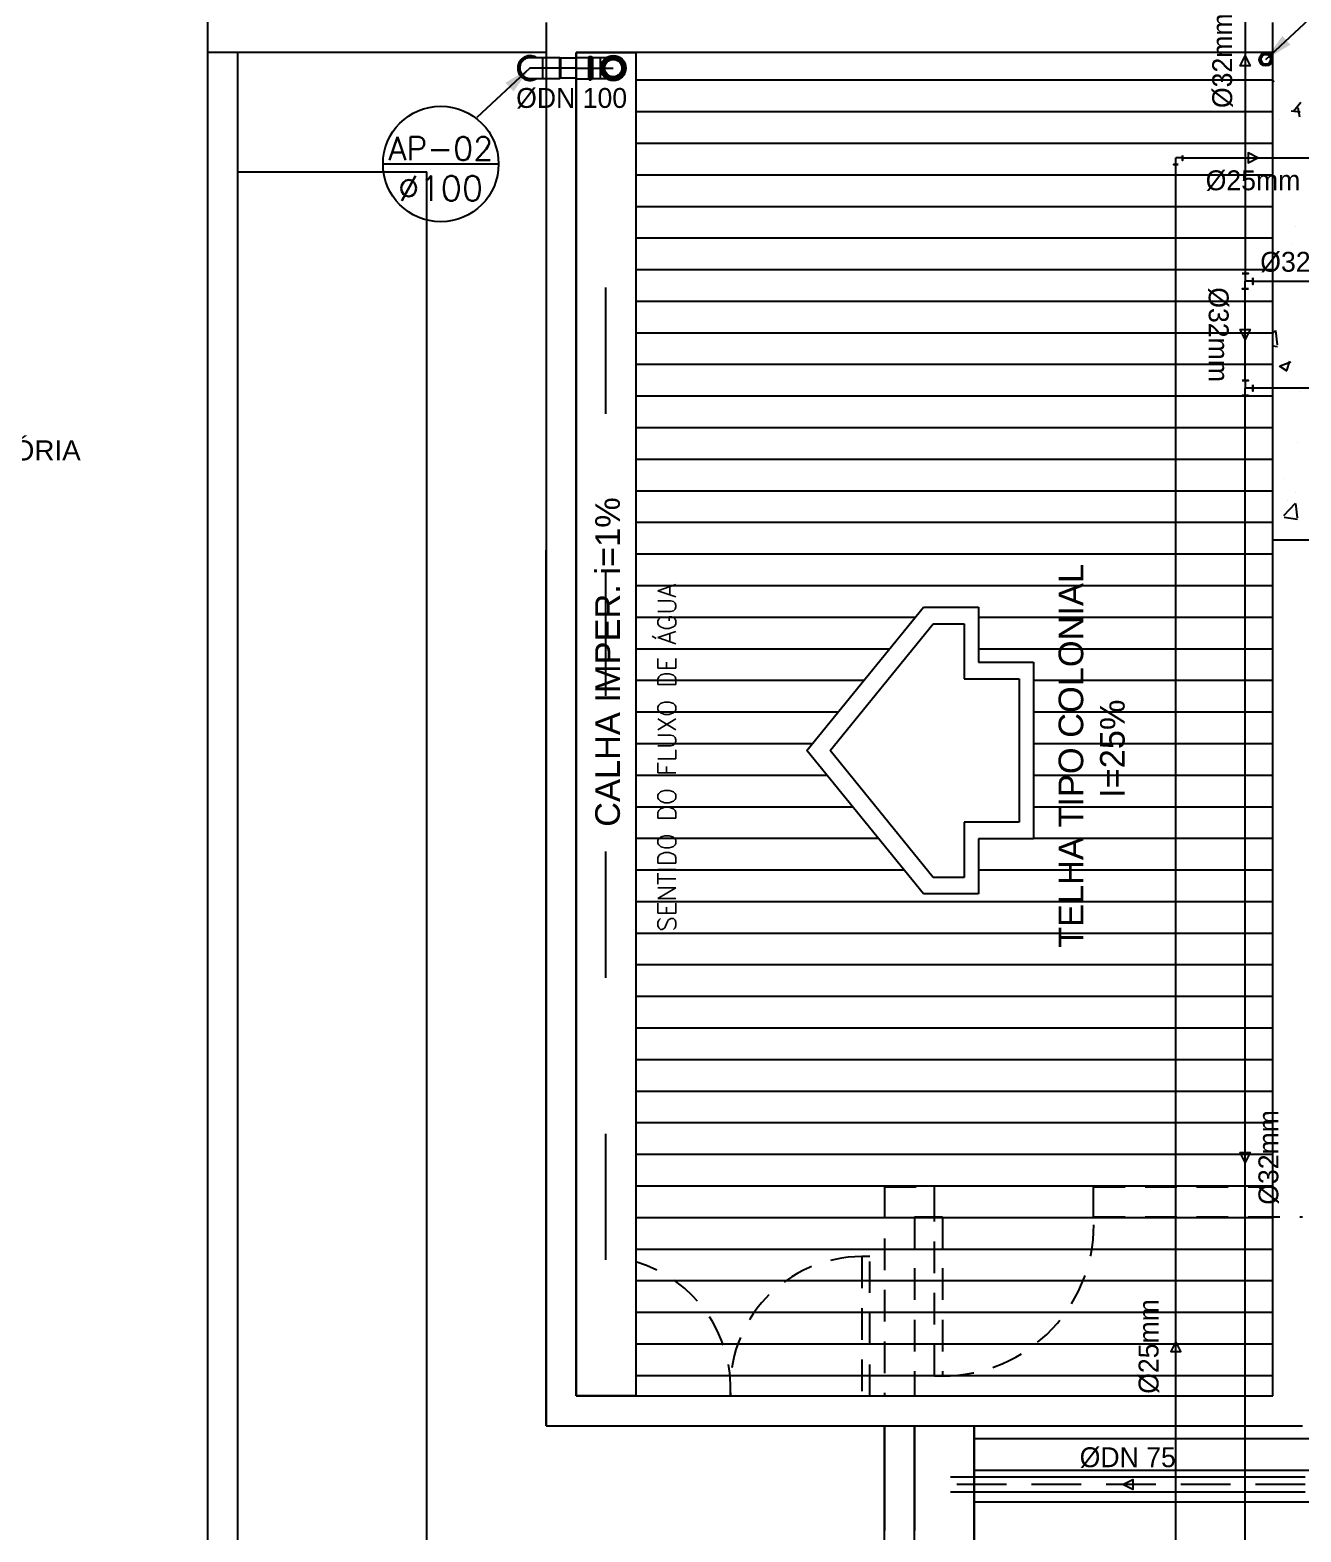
# Model space of a CAD drawing. Header units: millimetres. Extents: x -1292 to 2253, y 326 to 453.
# Drawn here: x 2101.24 to 2107.62, y 350.79 to 358.33 of the extents above; entities that cross this region are included whole.
import ezdxf
from ezdxf.enums import TextEntityAlignment as Align

# ---------------------------------------------------------------- set-up
doc = ezdxf.new("R2010")
doc.units = ezdxf.units.MM
doc.header["$LTSCALE"] = 0.5
doc.linetypes.add('HIDDEN', pattern=[9.525, 6.35, -3.175])
doc.linetypes.add('HIDDENX2', pattern=[0.75, 0.5, -0.25])
for name, color, linetype in [('-HIDRO', 8, 'Continuous'), ('A-PEN-C', 4, 'Continuous'), ('AF', 5, 'Continuous'), ('Eixo', 4, 'HIDDENX2'), ('Esgoto', 5, 'ByLayer'), ('Fluxo', 1, 'Continuous'), ('Prumadas_T', 2, 'Continuous'), ('TEXTO', 7, 'Continuous')]:
    doc.layers.add(name, color=color, linetype=linetype)
doc.styles.add('CARIMBO_DADOS', font='arial.ttf', dxfattribs={"height": 0.1})
doc.styles.add('ROMANS', font='romans')

msp = doc.modelspace()

# ---------------------------------------------------------------- linework, layer by layer
at = {"layer": '-HIDRO', "ltscale": 0.05}
for p, q in [((2102.1321, 358.2212), (2102.1321, 361.3212)), ((2102.1321, 358.2212), (2102.1321, 361.3212)), ((2103.8321, 358.3712), (2103.8321, 351.3212)), ((2107.4821, 355.7712), (2107.4821, 358.3712)), ((2102.1321, 339.4712), (2102.1321, 358.2212)), ((2103.8321, 358.2212), (2102.1321, 358.2212)), ((2102.2821, 339.9712), (2102.2821, 358.2212)), ((2107.4821, 358.2212), (2103.9821, 358.2212)), ((2103.9821, 358.2212), (2103.9821, 351.4712)), ((2104.2821, 358.2212), (2104.2821, 351.4712)), ((2104.2821, 358.0832), (2107.4821, 358.0832)), ((2107.4821, 358.0776), (2107.4835, 358.0818)), ((2107.4821, 358.0764), (2107.4887, 358.079)), ((2104.2821, 357.9245), (2107.4821, 357.9245)), ((2107.5745, 357.9275), (2107.6201, 357.9235)), ((2107.5863, 357.9271), (2107.6231, 357.9709)), ((2107.6186, 357.8957), (2107.6098, 357.9434)), ((2107.516, 357.8843), (2107.516, 357.8843)), ((2104.2821, 357.7657), (2107.4821, 357.7657)), ((2102.2821, 357.6212), (2103.2321, 357.6212)), ((2103.2321, 350.7212), (2103.2321, 357.6212)), ((2104.2821, 357.607), (2107.4821, 357.607)), ((2107.4821, 355.7712), (2107.4821, 357.5212)), ((2104.2821, 357.4482), (2107.4821, 357.4482)), ((2107.5963, 357.3466), (2107.5963, 357.3466)), ((2104.2821, 357.2895), (2107.4821, 357.2895)), ((2107.5783, 357.2607), (2107.5783, 357.2607)), ((2104.2821, 357.1307), (2107.4821, 357.1307)), ((2107.5866, 357.0712), (2107.5866, 357.0712)), ((2104.2821, 356.972), (2107.4821, 356.972)), ((2104.2821, 356.8132), (2107.4821, 356.8132)), ((2107.4821, 356.8111), (2107.4957, 356.8253)), ((2107.505, 356.752), (2107.4966, 356.8244)), ((2107.4821, 356.748), (2107.506, 356.7443)), ((2104.2821, 356.6545), (2107.4821, 356.6545)), ((2107.5142, 356.6474), (2107.5521, 356.6219)), ((2107.5194, 356.6465), (2107.5727, 356.667)), ((2107.5521, 356.6239), (2107.5676, 356.6699)), ((2104.2821, 356.4957), (2107.4821, 356.4957)), ((2107.6148, 356.5162), (2107.6148, 356.5162)), ((2104.2821, 356.337), (2107.4821, 356.337)), ((2107.6056, 356.2626), (2107.6056, 356.2626)), ((2104.2821, 356.1782), (2107.4821, 356.1782)), ((2107.5334, 356.0794), (2107.5334, 356.0794)), ((2104.2821, 356.0195), (2107.4821, 356.0195)), ((2107.5546, 355.9704), (2107.5546, 355.9704)), ((2107.5963, 356.0089), (2107.5963, 356.0089)), ((2107.5374, 355.895), (2107.5968, 355.9569)), ((2107.5393, 355.8864), (2107.607, 355.8759)), ((2107.606, 355.8836), (2107.5976, 355.956)), ((2104.2821, 355.8607), (2107.4821, 355.8607)), ((2107.4821, 351.4712), (2107.4821, 355.795)), ((2107.4821, 354.1712), (2107.4821, 355.7712)), ((2108.9821, 355.7712), (2107.4821, 355.7712)), ((2103.8321, 351.3212), (2103.8321, 355.7212)), ((2103.9821, 351.4712), (2103.9821, 355.7212)), ((2104.2821, 355.702), (2107.4821, 355.702)), ((2104.2821, 355.5432), (2107.4821, 355.5432)), ((2104.2821, 355.3845), (2105.6859, 355.3845)), ((2106.0036, 355.3845), (2107.4821, 355.3845)), ((2104.2821, 355.2257), (2105.557, 355.2257)), ((2106.0036, 355.2257), (2107.4821, 355.2257)), ((2104.2821, 355.067), (2105.4282, 355.067)), ((2106.2807, 355.067), (2107.4821, 355.067)), ((2104.2821, 354.9082), (2105.2993, 354.9082)), ((2106.2807, 354.9082), (2107.4821, 354.9082)), ((2104.2821, 354.7495), (2105.1704, 354.7495)), ((2106.2807, 354.7495), (2107.4821, 354.7495)), ((2104.2821, 354.5907), (2105.2416, 354.5907)), ((2106.2807, 354.5907), (2107.4821, 354.5907)), ((2104.2821, 354.432), (2105.3705, 354.432)), ((2106.2807, 354.432), (2107.4821, 354.432)), ((2104.2821, 354.2732), (2105.4994, 354.2732)), ((2106.2807, 354.2732), (2107.4821, 354.2732)), ((2107.4821, 352.5212), (2107.4821, 354.1712)), ((2104.2821, 354.1145), (2105.6282, 354.1145)), ((2106.0036, 354.1145), (2107.4821, 354.1145)), ((2104.2821, 353.9557), (2107.4821, 353.9557)), ((2104.2821, 353.797), (2107.4821, 353.797)), ((2104.2821, 353.6382), (2107.4821, 353.6382)), ((2104.2821, 353.4795), (2107.4821, 353.4795)), ((2104.2821, 353.3207), (2107.4821, 353.3207)), ((2104.2821, 353.162), (2107.4821, 353.162)), ((2104.2821, 353.0032), (2107.4821, 353.0032)), ((2104.2821, 352.8445), (2107.4821, 352.8445)), ((2104.2821, 352.6857), (2107.4821, 352.6857)), ((2104.2821, 352.527), (2107.4821, 352.527)), ((2104.2821, 352.3682), (2107.4821, 352.3682)), ((2104.2821, 352.2095), (2107.4821, 352.2095)), ((2104.2821, 352.0507), (2107.4821, 352.0507)), ((2104.2821, 351.892), (2107.4821, 351.892)), ((2104.2821, 351.7332), (2107.4821, 351.7332)), ((2104.2821, 351.5745), (2107.4821, 351.5745)), ((2103.9821, 351.4712), (2107.4821, 351.4712)), ((2103.8321, 351.3212), (2107.6321, 351.3212)), ((2105.5321, 351.3212), (2105.5321, 350.7949)), ((2105.5321, 346.8212), (2105.5321, 351.3212)), ((2105.6821, 351.3212), (2105.6821, 350.7949)), ((2105.6821, 346.9712), (2105.6821, 351.3212)), ((2105.9821, 346.9712), (2105.9821, 351.3212)), ((2105.9821, 351.257), (2108.9821, 351.257)), ((2105.9821, 351.0982), (2108.9821, 351.0982)), ((2105.9821, 350.9395), (2108.9821, 350.9395))]:
    msp.add_line(p, q, dxfattribs=at)
at = {"layer": '-HIDRO'}
for p, q in [((2105.1416, 354.7139), (2105.7265, 355.4344)), ((2105.7265, 355.4344), (2106.0036, 355.4344)), ((2106.0036, 355.4344), (2106.0036, 355.1573)), ((2105.2591, 354.7139), (2105.7764, 355.3513)), ((2105.7764, 355.3513), (2105.9308, 355.3513)), ((2105.9308, 355.3513), (2105.9308, 355.0742)), ((2106.0036, 355.1573), (2106.2807, 355.1573)), ((2106.2807, 355.1573), (2106.2807, 354.2706)), ((2105.9308, 355.0742), (2106.2079, 355.0742)), ((2106.2079, 355.0742), (2106.2079, 354.3537)), ((2105.7265, 353.9934), (2105.1416, 354.7139)), ((2105.7764, 354.0766), (2105.2591, 354.7139)), ((2106.2079, 354.3537), (2105.9308, 354.3537)), ((2105.9308, 354.3537), (2105.9308, 354.0766)), ((2106.2807, 354.2706), (2106.0036, 354.2706)), ((2106.0036, 354.2706), (2106.0036, 353.9934)), ((2105.9308, 354.0766), (2105.7764, 354.0766)), ((2106.0036, 353.9934), (2105.7265, 353.9934))]:
    msp.add_line(p, q, dxfattribs=at)
at = {"layer": '-HIDRO', "linetype": 'HIDDEN', "ltscale": 0.05}
for p, q in [((2105.5321, 352.5212), (2105.5321, 351.4712)), ((2105.5321, 352.5212), (2105.7821, 352.5212)), ((2105.7821, 352.3712), (2105.7821, 352.5212)), ((2106.5821, 352.5212), (2107.4821, 352.5212)), ((2106.5821, 352.3712), (2106.5821, 352.5212)), ((2105.6821, 352.3712), (2105.6821, 351.4712)), ((2105.6821, 352.3712), (2105.7821, 352.3712)), ((2105.7821, 352.3712), (2105.8221, 352.3712)), ((2105.7821, 351.5712), (2105.7821, 352.3712)), ((2105.8221, 352.3712), (2105.8221, 351.5712)), ((2106.5821, 352.3712), (2107.6321, 352.3712)), ((2105.4571, 352.1712), (2105.4171, 352.1712)), ((2105.4171, 352.1712), (2105.4171, 351.4712)), ((2105.4571, 351.4712), (2105.4571, 352.1712)), ((2105.8221, 351.5712), (2105.7821, 351.5712)), ((2105.4171, 351.4712), (2105.4571, 351.4712))]:
    msp.add_line(p, q, dxfattribs=at)
for centre, radius, start, end in [((2105.8221, 352.3322), 0.761, 270, 2.9376), ((2104.0971, 351.5101), 0.6611, 356.63063, 73.75063), ((2105.4171, 351.5101), 0.6611, 90, 183.36937)]:
    msp.add_arc(centre, radius, start, end, dxfattribs=at)
at = {"layer": 'A-PEN-C'}
for p, q in [((2107.447, 358.1868), (2107.7133, 358.4342)), ((2103.9821, 358.2212), (2104.2821, 358.2212)), ((2103.9821, 351.4712), (2103.9821, 358.2212)), ((2104.2821, 358.2212), (2104.2821, 351.4712)), ((2103.7502, 358.1429), (2103.4839, 357.8955)), ((2103.0119, 357.6614), (2103.5923, 357.6614)), ((2104.2821, 351.4712), (2103.9821, 351.4712)), ((2105.6821, 351.3212), (2105.9821, 351.3212)), ((2105.6821, 346.9712), (2105.6821, 351.3212)), ((2105.9821, 351.3212), (2105.9821, 346.9712))]:
    msp.add_line(p, q, dxfattribs=at)
msp.add_circle((2103.3021, 357.6614), 0.2902, dxfattribs=at)
for points in [[(2107.447, 358.1868), (2107.5706, 358.2607), (2107.5298, 358.3047)], [(2103.7502, 358.1429), (2103.6266, 358.069), (2103.6675, 358.025)]]:
    msp.add_solid(points, dxfattribs=at)
at = {"layer": 'AF'}
for p, q in [((2107.3439, 359.2495), (2107.3439, 357.1103)), ((2106.995, 356.1882), (2106.995, 357.6586)), ((2107.028, 357.6916), (2107.7374, 357.6916)), ((2107.3439, 356.5731), (2107.3439, 357.0343)), ((2107.3819, 357.0723), (2107.9322, 357.0723)), ((2109.0338, 356.5351), (2107.3439, 356.5351)), ((2107.3439, 348.8424), (2107.3439, 356.4971)), ((2106.995, 347.2515), (2106.995, 356.1882))]:
    msp.add_line(p, q, dxfattribs=at)
at = {"layer": 'AF', "color": 2}
for p, q in [((2106.995, 357.6586), (2106.995, 357.6916)), ((2107.028, 357.6916), (2106.995, 357.6916)), ((2107.3439, 357.1103), (2107.3439, 357.0723)), ((2107.3439, 357.0343), (2107.3439, 357.0723)), ((2107.3819, 357.0723), (2107.3439, 357.0723)), ((2107.3819, 357.0723), (2107.3439, 357.0723)), ((2107.3439, 356.5731), (2107.3439, 356.5351)), ((2107.3439, 356.4971), (2107.3439, 356.5351)), ((2107.3819, 356.5351), (2107.3439, 356.5351)), ((2107.3819, 356.5351), (2107.3439, 356.5351))]:
    msp.add_line(p, q, dxfattribs=at)
at = {"layer": 'AF'}
for points in [[(2107.3439, 358.2049, 0), (2107.3689, 358.1549, 0), (2107.3189, 358.1549, 0), (2107.3439, 358.2049, 0)], [(2107.4077, 357.6916, 0), (2107.3577, 357.7166, 0), (2107.3577, 357.6666, 0), (2107.4077, 357.6916, 0)], [(2107.3439, 356.7787, 0), (2107.3189, 356.8287, 0), (2107.3689, 356.8287, 0), (2107.3439, 356.7787, 0)], [(2107.3439, 352.6447, 0), (2107.3189, 352.6947, 0), (2107.3689, 352.6947, 0), (2107.3439, 352.6447, 0)], [(2106.995, 351.7448, 0), (2106.97, 351.6948, 0), (2107.02, 351.6948, 0), (2106.995, 351.7448, 0)]]:
    msp.add_polyline3d(points, dxfattribs=at)
at = {"layer": 'AF', "color": 2, "extrusion": (1, -3.54889e-13, 0)}
msp.add_circle((357.6916, 0, 2107.028), 0.0125, dxfattribs=at)
at = {"layer": 'AF', "color": 2, "extrusion": (-3.54889e-13, -1, 0)}
msp.add_circle((2106.995, 0, -357.6586), 0.0125, dxfattribs=at)
at = {"layer": 'AF', "color": 2, "extrusion": (0, 1, 0)}
for centre in [(-2107.3439, 0, 357.1103), (-2107.3439, 0, 356.5731)]:
    msp.add_circle(centre, 0.016, dxfattribs=at)
at = {"layer": 'AF', "color": 2, "extrusion": (-7.93974e-12, -1, 0)}
for centre in [(2107.3439, 0, -357.0343), (2107.3439, 0, -356.4971)]:
    msp.add_circle(centre, 0.016, dxfattribs=at)
at = {"layer": 'AF', "color": 2, "extrusion": (1, -7.93974e-12, 0)}
for centre in [(357.0723, 0, 2107.3819), (356.5351, 0, 2107.3819)]:
    msp.add_circle(centre, 0.016, dxfattribs=at)
at = {"layer": 'AF', "color": 2, "extrusion": (1, 0, 0)}
for centre in [(357.0723, 0, 2107.3819), (356.5351, 0, 2107.3819)]:
    msp.add_circle(centre, 0.016, dxfattribs=at)
at = {"layer": 'Eixo'}
for p, q in [((2107.447, 358.1868), (2107.447, 358.1868)), ((2103.9037, 358.1429), (2103.7502, 358.1429)), ((2103.7502, 358.1429, 0.1637), (2103.7502, 358.1429)), ((2103.9818, 358.1429), (2103.9037, 358.1429)), ((2103.9818, 358.1429), (2104.0235, 358.1429)), ((2104.0153, 358.1429), (2104.0235, 358.1429)), ((2104.0153, 358.1429), (2104.1687, 358.1429)), ((2104.1687, 358.1429, 0.1637), (2104.1687, 358.1429)), ((2107.6446, 351.0258), (2105.8622, 351.0258))]:
    msp.add_line(p, q, dxfattribs=at)
at = {"layer": 'Esgoto', "color": 2}
for p, q in [((2103.6893, 358.153), (2103.6884, 358.1424)), ((2103.6907, 358.1595), (2103.6893, 358.153)), ((2103.6905, 358.149), (2103.6902, 358.143)), ((2103.691, 358.1523), (2103.6905, 358.149)), ((2103.6922, 358.1641), (2103.6907, 358.1595)), ((2103.692, 358.1576), (2103.691, 358.1523)), ((2103.6934, 358.162), (2103.692, 358.1576)), ((2103.6941, 358.1688), (2103.6922, 358.1641)), ((2103.6955, 358.1676), (2103.6934, 358.162)), ((2103.6971, 358.1744), (2103.6941, 358.1688)), ((2103.6978, 358.1722), (2103.6955, 358.1676)), ((2103.7011, 358.1804), (2103.6971, 358.1744)), ((2103.7008, 358.1768), (2103.6978, 358.1722)), ((2103.6989, 358.1491), (2103.6986, 358.1398)), ((2103.7007, 358.158), (2103.6989, 358.1491)), ((2103.7029, 358.1638), (2103.7007, 358.158)), ((2103.7035, 358.1805), (2103.7008, 358.1768)), ((2103.7046, 358.1845), (2103.7011, 358.1804)), ((2103.7061, 358.1699), (2103.7029, 358.1638)), ((2103.7051, 358.1824), (2103.7035, 358.1805)), ((2103.7089, 358.1888), (2103.7046, 358.1845)), ((2103.7083, 358.1858), (2103.7051, 358.1824)), ((2103.7093, 358.1746), (2103.7061, 358.1699)), ((2103.7147, 358.1912), (2103.7083, 358.1858)), ((2103.714, 358.1929), (2103.7089, 358.1888)), ((2103.7156, 358.1813), (2103.7093, 358.1746)), ((2103.7206, 358.1971), (2103.714, 358.1929)), ((2103.7195, 358.1944), (2103.7147, 358.1912)), ((2103.7213, 358.1858), (2103.7156, 358.1813)), ((2103.7226, 358.1961), (2103.7195, 358.1944)), ((2103.7272, 358.2002), (2103.7206, 358.1971)), ((2103.7257, 358.1884), (2103.7213, 358.1858)), ((2103.7286, 358.1989), (2103.7226, 358.1961)), ((2103.7302, 358.1906), (2103.7257, 358.1884)), ((2103.7316, 358.2018), (2103.7272, 358.2002)), ((2103.7346, 358.2008), (2103.7286, 358.1989)), ((2103.7359, 358.1926), (2103.7302, 358.1906)), ((2103.7394, 358.2037), (2103.7316, 358.2018)), ((2103.7408, 358.2021), (2103.7346, 358.2008)), ((2103.7446, 358.1943), (2103.7359, 358.1926)), ((2103.7457, 358.2045), (2103.7394, 358.2037)), ((2103.7483, 358.2028), (2103.7408, 358.2021)), ((2103.7502, 358.1946), (2103.7446, 358.1943)), ((2103.7523, 358.2046), (2103.7457, 358.2045)), ((2103.753, 358.2028), (2103.7483, 358.2028)), ((2103.8139, 358.1946), (2103.7502, 358.1946)), ((2103.7598, 358.2039), (2103.7523, 358.2046)), ((2103.7594, 358.2022), (2103.753, 358.2028)), ((2103.7675, 358.2003), (2103.7594, 358.2022)), ((2103.7655, 358.2027), (2103.7598, 358.2039)), ((2103.7722, 358.2006), (2103.7655, 358.2027)), ((2103.7754, 358.1973), (2103.7675, 358.2003)), ((2103.7789, 358.1976), (2103.7722, 358.2006)), ((2103.7806, 358.1946), (2103.7754, 358.1973)), ((2103.784, 358.1946), (2103.7789, 358.1976)), ((2103.8139, 358.1946), (2103.8139, 358.0911)), ((2103.8997, 358.1946), (2103.8139, 358.1946)), ((2103.8997, 358.0911), (2103.8997, 358.1946)), ((2103.9037, 358.1906), (2103.8997, 358.1946)), ((2103.9037, 358.1906), (2103.9037, 358.0951)), ((2103.9818, 358.1959), (2104.0454, 358.1959)), ((2103.9818, 358.0898), (2103.9818, 358.1959)), ((2104.0454, 358.1959), (2104.0466, 358.1987)), ((2104.0454, 358.0898), (2104.0454, 358.1959)), ((2104.0466, 358.1987), (2104.0491, 358.201)), ((2104.0466, 358.087), (2104.0466, 358.1987)), ((2104.0491, 358.201), (2104.057, 358.201)), ((2104.0491, 358.0847), (2104.0491, 358.201)), ((2104.0594, 358.1992), (2104.057, 358.201)), ((2104.057, 358.0847), (2104.057, 358.201)), ((2104.061, 358.196), (2104.0594, 358.1992)), ((2104.0594, 358.0866), (2104.0594, 358.1992)), ((2104.0648, 358.196), (2104.061, 358.196)), ((2104.061, 358.0897), (2104.061, 358.196)), ((2104.0653, 358.1955), (2104.0648, 358.196)), ((2104.0648, 358.0897), (2104.0648, 358.196)), ((2104.0653, 358.0902), (2104.0653, 358.1955)), ((2104.105, 358.1946), (2104.0653, 358.1946)), ((2104.1322, 358.1946), (2104.105, 358.1946)), ((2104.105, 358.0911), (2104.105, 358.1946)), ((2103.6884, 358.1424), (2103.689, 358.1344)), ((2103.689, 358.1344), (2103.6906, 358.1266)), ((2103.6902, 358.143), (2103.6904, 358.1376)), ((2103.6904, 358.1376), (2103.6911, 358.1328)), ((2103.6906, 358.1266), (2103.6926, 358.1206)), ((2103.6911, 358.1328), (2103.692, 358.1283)), ((2103.692, 358.1283), (2103.6934, 358.1235)), ((2103.6926, 358.1206), (2103.6949, 358.1153)), ((2103.6934, 358.1235), (2103.6944, 358.1208)), ((2103.6944, 358.1208), (2103.6964, 358.1164)), ((2103.6949, 358.1153), (2103.6974, 358.1108)), ((2103.6964, 358.1164), (2103.6986, 358.1123)), ((2103.6974, 358.1108), (2103.6998, 358.1071)), ((2103.6986, 358.1398), (2103.6995, 358.1326)), ((2103.6986, 358.1123), (2103.7008, 358.1089)), ((2103.6995, 358.1326), (2103.7022, 358.1236)), ((2103.6998, 358.1071), (2103.7027, 358.1033)), ((2103.7008, 358.1089), (2103.7031, 358.1057)), ((2103.7022, 358.1236), (2103.7056, 358.1167)), ((2103.7027, 358.1033), (2103.7067, 358.099)), ((2103.7031, 358.1057), (2103.7057, 358.1027)), ((2103.7056, 358.1167), (2103.711, 358.1091)), ((2103.7057, 358.1027), (2103.7087, 358.0995)), ((2103.7067, 358.099), (2103.7127, 358.0938)), ((2103.7087, 358.0995), (2103.7125, 358.0962)), ((2103.711, 358.1091), (2103.7145, 358.1054)), ((2103.7125, 358.0962), (2103.7164, 358.0933)), ((2103.7127, 358.0938), (2103.7184, 358.0899)), ((2103.7145, 358.1054), (2103.7185, 358.102)), ((2103.7164, 358.0933), (2103.7233, 358.0892)), ((2103.7184, 358.0899), (2103.7229, 358.0874)), ((2103.7185, 358.102), (2103.7226, 358.0991)), ((2103.7226, 358.0991), (2103.7268, 358.0967)), ((2103.7229, 358.0874), (2103.7312, 358.0841)), ((2103.7233, 358.0892), (2103.7297, 358.0865)), ((2103.7268, 358.0967), (2103.7302, 358.0951)), ((2103.7297, 358.0865), (2103.7334, 358.0853)), ((2103.7302, 358.0951), (2103.735, 358.0934)), ((2103.7312, 358.0841), (2103.738, 358.0823)), ((2103.7334, 358.0853), (2103.737, 358.0843)), ((2103.735, 358.0934), (2103.7415, 358.0919)), ((2103.737, 358.0843), (2103.7403, 358.0837)), ((2103.738, 358.0823), (2103.7443, 358.0814)), ((2103.7403, 358.0837), (2103.7443, 358.0831)), ((2103.7415, 358.0919), (2103.7467, 358.0912)), ((2103.7443, 358.0831), (2103.7502, 358.0829)), ((2103.7443, 358.0814), (2103.7496, 358.0811)), ((2103.7467, 358.0912), (2103.7502, 358.0911)), ((2103.7496, 358.0811), (2103.7563, 358.0814)), ((2103.7502, 358.0911), (2103.8139, 358.0911)), ((2103.7502, 358.0829), (2103.7558, 358.0831)), ((2103.7558, 358.0831), (2103.76, 358.0837)), ((2103.7563, 358.0814), (2103.763, 358.0824)), ((2103.76, 358.0837), (2103.7653, 358.0848)), ((2103.763, 358.0824), (2103.7677, 358.0836)), ((2103.7653, 358.0848), (2103.769, 358.0859)), ((2103.7677, 358.0836), (2103.7737, 358.0857)), ((2103.769, 358.0859), (2103.7725, 358.0872)), ((2103.7725, 358.0872), (2103.7758, 358.0886)), ((2103.7737, 358.0857), (2103.7777, 358.0875)), ((2103.7758, 358.0886), (2103.7785, 358.09)), ((2103.7777, 358.0875), (2103.784, 358.0911)), ((2103.7785, 358.09), (2103.7806, 358.0911)), ((2103.8139, 358.0911), (2103.8997, 358.0911)), ((2103.8997, 358.0911), (2103.9037, 358.0951)), ((2103.9818, 358.0898), (2104.0454, 358.0898)), ((2104.0454, 358.0898), (2104.0466, 358.087)), ((2104.0466, 358.087), (2104.0491, 358.0847)), ((2104.0491, 358.0847), (2104.057, 358.0847)), ((2104.0594, 358.0866), (2104.057, 358.0847)), ((2104.061, 358.0897), (2104.0594, 358.0866)), ((2104.0648, 358.0897), (2104.061, 358.0897)), ((2104.0653, 358.0902), (2104.0648, 358.0897)), ((2104.0653, 358.0911), (2104.105, 358.0911)), ((2104.105, 358.0911), (2104.1322, 358.0911)), ((2104.1687, 358.1429, 0.1637), (2104.1687, 358.1429))]:
    msp.add_line(p, q, dxfattribs=at)
at = {"layer": 'Esgoto', "color": 3}
for points in [[(2103.9818, 358.1929, 0), (2103.9037, 358.1929, 0)], [(2103.9818, 358.0929, 0), (2103.9037, 358.0929, 0)], [(2107.6446, 351.0633, 0), (2105.8622, 351.0633, 0)], [(2107.6446, 350.9883, 0), (2105.8622, 350.9883, 0)], [(2106.7784, 351.0258, 0), (2106.7784, 351.0258, 0), (2106.7784, 351.0008, 0), (2106.7284, 351.0258, 0), (2106.7784, 351.0508, 0), (2106.7784, 351.0258, 0)]]:
    msp.add_polyline3d(points, dxfattribs=at)
at = {"layer": 'Esgoto', "color": 2}
for centre, radius in [((2104.1687, 358.1429), 0.0633), ((2104.1687, 358.1429), 0.0575), ((2104.1687, 358.1429), 0.05), ((2104.1687, 358.1429), 0.0498), ((2104.1687, 358.1429), 0.0434), ((2107.447, 358.1868), 0.033), ((2107.447, 358.1868), 0.0271), ((2107.447, 358.1868), 0.0241)]:
    msp.add_circle(centre, radius, dxfattribs=at)
at = {"layer": 'Fluxo'}
for p, q in [((2104.1321, 356.8818), (2104.1321, 357.0402)), ((2104.1321, 356.4066), (2104.1321, 356.8818)), ((2104.1321, 355.4647), (2104.1321, 355.6231)), ((2104.1321, 354.9895), (2104.1321, 355.4647)), ((2104.1321, 354.0476), (2104.1321, 354.206)), ((2104.1321, 353.5724), (2104.1321, 354.0476)), ((2104.1321, 352.6305), (2104.1321, 352.7889)), ((2104.1321, 352.1553), (2104.1321, 352.6305))]:
    msp.add_line(p, q, dxfattribs=at)

# ---------------------------------------------------------------- texts
at = {"layer": '-HIDRO', "style": 'CARIMBO_DADOS'}
for s, height, p in [('CALHA IMPER. i=1%%%', 0.123653, (2104.2017, 354.3309)), ('TELHA TIPO COLONIAL', 0.123653, (2106.5297, 353.7222)), (' I=25%%%', 0.12365, (2106.7379, 354.4279))]:
    msp.add_text(s, height=height, rotation=90, dxfattribs=at).set_placement(p)
at = {"layer": '-HIDRO', "insert": (2100.8334, 356.2216), "char_height": 0.1, "attachment_point": 5, "style": 'CARIMBO_DADOS'}
msp.add_mtext('PAREDE DIVISÓRIA', dxfattribs=at)
at = {"layer": 'A-PEN-C', "style": 'ROMANS'}
for s, height, p in [('AP-02', 0.117, (2103.3021, 357.6799)), ('%%C100', 0.12468, (2103.3014, 357.4768))]:
    msp.add_text(s, height=height, dxfattribs=at).set_placement(p, align=Align.CENTER)
at = {"layer": 'Prumadas_T', "style": 'ROMANS'}
msp.add_text('SENTIDO DO FLUXO DE ÁGUA', height=0.09, rotation=90, dxfattribs=at).set_placement((2104.4833, 354.6777), align=Align.CENTER)
at = {"layer": 'TEXTO'}
for s, rotation, p in [('Ø32mm', 90, (2107.2279, 358.1799)), ('Ø32mm', 270, (2107.2102, 356.8037)), ('Ø32mm', 90, (2107.4599, 352.6697)), ('Ø25mm', 90, (2106.8579, 351.7198))]:
    msp.add_text(s, height=0.1, rotation=rotation, dxfattribs=at).set_placement(p, align=Align.MIDDLE_CENTER)
for s, p in [('ØDN 100', (2103.9595, 357.9929)), ('Ø25mm', (2107.3827, 357.5791)), ('Ø32mm', (2107.657, 357.1697)), ('ØDN 75', (2106.7534, 351.1633))]:
    msp.add_text(s, height=0.1, dxfattribs=at).set_placement(p, align=Align.MIDDLE_CENTER)

doc.saveas('drawing.dxf')
